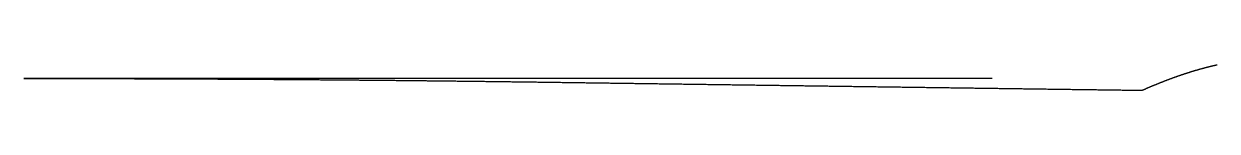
# Model space of a CAD drawing. Header units: metres. Extents: x -2550 to 174, y 39 to 97.
import ezdxf

# ---------------------------------------------------------------- set-up
doc = ezdxf.new("R2010")
doc.units = ezdxf.units.M

msp = doc.modelspace()

# ---------------------------------------------------------------- linework, layer by layer
for points in [[(6.026801371208611, 40.365047067995846), (7.846574295801102, 41.16594055300379), (9.663881080412386, 41.96225652024687), (11.478721725042464, 42.75399496972509), (13.291096229691334, 43.541155901438444), (15.101004594358997, 44.32373931538694), (16.90844681904545, 45.10174521157057), (18.713422903750704, 45.87517358998933), (20.515932848474748, 46.64402445064324), (22.315976653217582, 47.40829779353227), (24.11355431797921, 48.16799361865646), (25.908665842759635, 48.923111926015764), (27.701311227558854, 49.673652715610224), (29.491490472376867, 50.41961598743982), (31.279203577213668, 51.16100174150454), (33.06445054206927, 51.89780997780441), (34.84723136694365, 52.63004069633941), (36.62754605183684, 53.35769389710955), (38.405394596748806, 54.08076958011482), (40.18077700167959, 54.79926774535524), (41.95369326662915, 55.51318839283079), (43.724143391597494, 56.222531522541466), (45.492127376584655, 56.927297134487304), (47.25764522159059, 57.627485228668256), (49.02069692661533, 58.323095805084364), (50.78128249165886, 59.01412886373559), (52.53940191672118, 59.70058440462198), (54.295055201802306, 60.38246242774349), (56.048242346902214, 61.05976293310013), (57.798963352020905, 61.73248592069191), (59.54721821715841, 62.40063139051884), (61.29300694231469, 63.0641993425809), (63.03632952748978, 63.7231897768781), (64.77718597268365, 64.37760269341044), (66.51557627789632, 65.0274380921779), (68.25150044312778, 65.67269597318051), (69.98495846837804, 66.31337633641826), (71.71595035364709, 66.94947918189115), (73.44447609893493, 67.58100450959917), (75.17053570424156, 68.2079523195423), (76.894129169567, 68.83032261172062), (78.61525649491122, 69.44811538613405), (80.33391768027423, 70.06133064278261), (82.05011272565604, 70.66996838166632), (83.76384163105665, 71.27402860278517), (85.47510439647604, 71.87351130613915), (87.18390102191421, 72.46841649172826), (88.89023150737121, 73.05874415955253), (90.59409585284698, 73.6444943096119), (92.29549405834155, 74.22566694190644), (93.99442612385491, 74.8022620564361), (95.69089204938709, 75.37427965320092), (97.38489183493802, 75.94171973220087), (99.07642548050774, 76.50458229343593), (100.76549298609629, 77.06286733690615), (102.45209435170362, 77.61657486261151), (104.13622957732974, 78.16570487055199), (105.81789866297464, 78.71025736072761), (107.49710160863836, 79.25023233313838), (109.17383841432087, 79.7856297877843), (110.84810908002216, 80.31644972466532), (112.51991360574225, 80.8426921437815), (114.18925199148113, 81.3643570451328), (115.85612423723882, 81.88144442871928), (117.52053034301527, 82.39395429454086), (119.18247030881054, 82.90188664259759), (120.84194413462458, 83.40524147288946), (122.49895182045742, 83.90401878541645), (124.15349336630908, 84.3982185801786), (125.8055687721795, 84.88784085717586), (127.45517803806875, 85.37288561640827), (129.10232116397677, 85.85335285787582), (130.74699814990356, 86.3292425815785), (132.38920899584917, 86.80055478751632), (134.02895370181358, 87.2672894756893), (135.66623226779677, 87.72944664609739), (137.30104469379876, 88.18702629874062), (138.93339097981954, 88.640028433619), (140.5632711258591, 89.0884530507325), (142.19068513191746, 89.53230015008114), (143.81563299799464, 89.97156973166494), (145.4381147240906, 90.40626179548386), (147.05813031020534, 90.83637634153791), (148.67567975633887, 91.26191336982711), (150.2907630624912, 91.68287288035144), (151.90338022866234, 92.09925487311091), (153.51353125485227, 92.51105934810552), (155.12121614106098, 92.91828630533527), (156.72643488728846, 93.32093574480012), (158.3291874935348, 93.71900766650016), (159.92947395979988, 94.11250207043531), (161.52729428608376, 94.5014189566056), (163.12264847238643, 94.88575832501104), (164.7155365187079, 95.2655201756516), (166.30595842504817, 95.64070450852732), (167.89391419140722, 96.01131132363815), (169.4794038177851, 96.37734062098413), (171.06242730418174, 96.73879240056525), (172.64298465059719, 97.0956666623815), (174.2210758570314, 97.44796340643289)], [(-339.32504832770417, 65.97673973631754), (-361.6505888662323, 65.97673973631754), (-383.9761294047604, 65.97673973631754), (-406.3016699432885, 65.97673973631754), (-428.62721048181663, 65.97673973631754), (-450.95275102034475, 65.97673973631754), (-473.27829155887287, 65.97673973631754), (-495.603832097401, 65.97673973631754), (-517.9293726359291, 65.97673973631754), (-540.2549131744572, 65.97673973631754), (-562.5804537129853, 65.97673973631754), (-584.9059942515134, 65.97673973631754), (-607.2315347900415, 65.97673973631754), (-629.5570753285697, 65.97673973631754), (-651.8826158670977, 65.97673973631754), (-674.2081564056259, 65.97673973631754), (-696.5336969441539, 65.97673973631754), (-718.8592374826821, 65.97673973631754), (-741.1847780212101, 65.97673973631754), (-763.5103185597384, 65.97673973631754), (-785.8358590982664, 65.97673973631754), (-808.1613996367946, 65.97673973631754), (-830.4869401753226, 65.97673973631754), (-852.8124807138507, 65.97673973631754), (-875.1380212523788, 65.97673973631754), (-897.463561790907, 65.97673973631754), (-919.7891023294351, 65.97673973631754), (-942.1146428679632, 65.97673973631754), (-964.4401834064913, 65.97673973631754), (-986.7657239450194, 65.97673973631754), (-1009.0912644835475, 65.97673973631754), (-1031.4168050220756, 65.97673973631754), (-1053.7423455606038, 65.97673973631754), (-1076.067886099132, 65.97673973631754), (-1098.39342663766, 65.97673973631754), (-1120.718967176188, 65.97673973631754), (-1143.0445077147162, 65.97673973631754), (-1165.3700482532445, 65.97673973631754), (-1187.6955887917725, 65.97673973631754), (-1210.0211293303005, 65.97673973631754), (-1232.3466698688287, 65.97673973631754), (-1254.672210407357, 65.97673973631754), (-1276.997750945885, 65.97673973631754), (-1299.323291484413, 65.97673973631754), (-1321.6488320229412, 65.97673973631754), (-1343.9743725614694, 65.97673973631754), (-1366.2999130999974, 65.97673973631754), (-1388.6254536385254, 65.97673973631754), (-1410.9509941770534, 65.97673973631754), (-1433.2765347155819, 65.97673973631754), (-1455.6020752541099, 65.97673973631754), (-1477.9276157926379, 65.97673973631754), (-1500.2531563311659, 65.97673973631754), (-1522.5786968696943, 65.97673973631754), (-1544.9042374082223, 65.97673973631754), (-1567.2297779467503, 65.97673973631754), (-1589.5553184852783, 65.97673973631754), (-1611.8808590238068, 65.97673973631754), (-1634.2063995623348, 65.97673973631754), (-1656.5319401008628, 65.97673973631754), (-1678.8574806393908, 65.97673973631754), (-1701.1830211779193, 65.97673973631754), (-1723.5085617164473, 65.97673973631754), (-1745.8341022549753, 65.97673973631754), (-1768.1596427935033, 65.97673973631754), (-1790.4851833320313, 65.97673973631754), (-1812.8107238705597, 65.97673973631754), (-1835.1362644090877, 65.97673973631754), (-1857.4618049476157, 65.97673973631754), (-1879.7873454861437, 65.97673973631754), (-1902.1128860246722, 65.97673973631754), (-1924.4384265632002, 65.97673973631754), (-1946.7639671017282, 65.97673973631754), (-1969.0895076402562, 65.97673973631754), (-1991.4150481787847, 65.97673973631754), (-2013.7405887173127, 65.97673973631754), (-2036.0661292558407, 65.97673973631754), (-2058.3916697943687, 65.97673973631754), (-2080.717210332897, 65.97673973631754), (-2103.042750871425, 65.97673973631754), (-2125.368291409953, 65.97673973631754), (-2147.693831948481, 65.97673973631754), (-2170.0193724870096, 65.97673973631754), (-2192.3449130255376, 65.97673973631754), (-2214.6704535640656, 65.97673973631754), (-2236.9959941025936, 65.97673973631754), (-2259.321534641122, 65.97673973631754), (-2281.64707517965, 65.97673973631754), (-2303.972615718178, 65.97673973631754), (-2326.298156256706, 65.97673973631754), (-2348.6236967952345, 65.97673973631754), (-2370.9492373337625, 65.97673973631754), (-2393.2747778722905, 65.97673973631754), (-2415.600318410819, 65.97673973631754), (-2437.925858949347, 65.97673973631754), (-2460.251399487875, 65.97673973631754), (-2482.576940026403, 65.97673973631754), (-2504.902480564931, 65.97673973631754), (-2527.2280211034595, 65.97673973631754), (-2549.5535616419875, 65.97673973631754)], [(-2549.5535616419875, 65.97673973631754), (-2537.6706058489217, 65.975917064643), (-2525.7876502836743, 65.97344904966303), (-2513.904695174063, 65.96933569140674), (-2502.0217407479067, 65.96357698994689), (-2490.1387872330424, 65.95617294539989), (-2478.255834857251, 65.9471235579258), (-2466.3728838483685, 65.93642882768472), (-2454.4899344342143, 65.9240887548658), (-2442.6069868426057, 65.910103339731), (-2430.7240413013615, 65.89447258252767), (-2418.8410980382996, 65.87719648357597), (-2406.9581572812376, 65.8582750432106), (-2395.075219257994, 65.83770826175169), (-2383.1922841963865, 65.8154961396358), (-2371.3093523242524, 65.79163867727038), (-2359.426423869371, 65.76613587512111), (-2347.543499059579, 65.73898773368273), (-2335.6605781226945, 65.71019425345003), (-2323.7776612865355, 65.67975543500506), (-2311.8947487789183, 65.64767127891537), (-2300.0118408276617, 65.61394178579212), (-2288.128937660582, 65.57856695629016), (-2276.2460395054977, 65.54154679109342), (-2264.3631465902245, 65.5028812909004), (-2252.4802591425996, 65.46257045645325), (-2240.5973773904016, 65.42061428852321), (-2228.714501561466, 65.37701278793975), (-2216.8316318836105, 65.33176595550322), (-2204.9487685846507, 65.28487379208673), (-2193.065911892404, 65.23633629862161), (-2181.1830620346864, 65.18615347599552), (-2169.300219239314, 65.134325325198), (-2157.417383734103, 65.08085184721858), (-2145.53455574687, 65.02573304307589), (-2133.6517355054484, 64.96896891383221), (-2121.7689232376174, 64.9105594605644), (-2109.886119171211, 64.8505046844075), (-2098.0033235340443, 64.7888045865111), (-2086.1205365539327, 64.72545916805393), (-2074.237758458691, 64.66046843024378), (-2062.354989476135, 64.59383237433212), (-2050.4722298340785, 64.52555100159952), (-2038.5894797603362, 64.45562431335566), (-2026.7067394827227, 64.3840523109393), (-2014.8240092290712, 64.31083499571832), (-2002.9412892271573, 64.23597236910427), (-1991.0585797048138, 64.15946443252324), (-1979.1758808898549, 64.08131118744495), (-1967.293193010093, 64.00151263538282), (-1955.410516293342, 63.920068777835695), (-1943.5278509674145, 63.83697961640428), (-1931.6451972601233, 63.75224515264563), (-1919.762555399281, 63.66586538820411), (-1907.8799256126995, 63.57784032472409), (-1895.9973081282105, 63.4881699638936), (-1884.1147031735873, 63.39685430745885), (-1872.2321109766608, 63.303893357136985), (-1860.3495317652416, 63.20928711471788), (-1848.4669657671416, 63.11303558202053), (-1836.5844132101713, 63.015138760893024), (-1824.7018743221413, 62.91559665321256), (-1812.8193493308618, 62.81440926088544), (-1800.936838464143, 62.71157658584707), (-1789.0543419497944, 62.60709863007651), (-1777.1718600156446, 62.500975395567366), (-1765.289392889465, 62.393206884356914), (-1753.4069407990833, 62.283793098526075), (-1741.5245039723081, 62.17273404014122), (-1729.642082636948, 62.06002971135604), (-1717.7596770208108, 61.945680114324205), (-1705.8772873517044, 61.829685251257615), (-1693.9949138574361, 61.712045124339056), (-1682.1125567658132, 61.59275973586773), (-1670.2302163046422, 61.47182908808463), (-1658.347892701749, 61.34925318334717), (-1646.4655861849014, 61.22503202399821), (-1634.5832969819246, 61.099165612395154), (-1622.701025320624, 60.97165395098273), (-1610.8187714288042, 60.8424970421911), (-1598.9365355342711, 60.71169488847954), (-1587.0543178648284, 60.57924749239464), (-1575.1721186482805, 60.44515485643933), (-1563.2899381124312, 60.309416983203846), (-1551.4077764850836, 60.17203387529298), (-1539.5256339940602, 60.03300553532608), (-1527.6435108671258, 59.8923319659807), (-1515.761407332101, 59.75001316993439), (-1503.8793236167887, 59.60604914993746), (-1491.9972599489897, 59.46043990874023), (-1480.1152165565054, 59.313185449136654), (-1468.233193667137, 59.164285773964366), (-1456.3511915086842, 59.01374088606099), (-1444.4692103089476, 58.861550788307795), (-1432.5872502957268, 58.707715483615175), (-1420.7053116968395, 58.55223497496627), (-1408.8233947400468, 58.395109265329666), (-1396.9414996531661, 58.23633835768851), (-1385.0596266639955, 58.07592225512781), (-1373.1777760003322, 57.91386096070346)], [(-1373.1777760003322, 57.91386096070708), (-1359.3154129384893, 57.72382678081029), (-1345.4530498766467, 57.5337926009135), (-1331.5906868148038, 57.343758421016716), (-1317.728323752961, 57.15372424111992), (-1303.865960691118, 56.963690061223126), (-1290.0035976292754, 56.773655881326334), (-1276.1412345674325, 56.58362170142955), (-1262.2788715055897, 56.39358752153275), (-1248.4165084437468, 56.20355334163596), (-1234.5541453819042, 56.01351916173917), (-1220.6917823200613, 55.823484981842384), (-1206.8294192582184, 55.633450801945585), (-1192.9670561963758, 55.4434166220488), (-1179.104693134533, 55.253382442152), (-1165.24233007269, 55.06334826225522), (-1151.3799670108472, 54.87331408235842), (-1137.5176039490043, 54.68327990246163), (-1123.6552408871617, 54.493245722564836), (-1109.7928778253188, 54.30321154266805), (-1095.930514763476, 54.11317736277125), (-1082.0681517016333, 53.92314318287447), (-1068.2057886397904, 53.73310900297768), (-1054.3434255779475, 53.543074823080886), (-1040.4810625161049, 53.353040643184094), (-1026.618699454262, 53.1630064632873), (-1012.7563363924191, 52.97297228339051), (-998.8939733305763, 52.78293810349372), (-985.0316102687335, 52.59290392359693), (-971.1692472068908, 52.40286974370014), (-957.3068841450479, 52.212835563803345), (-943.444521083205, 52.022801383906554), (-929.5821580213623, 51.83276720400976), (-915.7197949595195, 51.64273302411297), (-901.8574318976766, 51.45269884421618), (-887.9950688358338, 51.26266466431939), (-874.132705773991, 51.0726304844226), (-860.2703427121482, 50.882596304525805), (-846.4079796503054, 50.69256212462901), (-832.5456165884626, 50.50252794473222), (-818.6832535266198, 50.31249376483543), (-804.820890464777, 50.12245958493864), (-790.9585274029341, 49.93242540504185), (-777.0961643410914, 49.742391225145056), (-763.2338012792485, 49.552357045248264), (-749.3714382174057, 49.36232286535147), (-735.5090751555629, 49.17228868545468), (-721.6467120937201, 48.98225450555789), (-707.7843490318774, 48.7922203256611), (-693.9219859700345, 48.60218614576431), (-680.0596229081917, 48.412151965867515), (-666.1972598463489, 48.222117785970724), (-652.3348967845061, 48.03208360607393), (-638.4725337226632, 47.84204942617714), (-624.6101706608205, 47.65201524628035), (-610.7478075989776, 47.46198106638356), (-596.8854445371348, 47.27194688648677), (-583.023081475292, 47.081912706589975), (-569.1607184134492, 46.89187852669318), (-555.2983553516063, 46.70184434679639), (-541.4359922897636, 46.5118101668996), (-527.5736292279207, 46.32177598700281), (-513.711266166078, 46.13174180710602), (-499.8489031042351, 45.941707627209226), (-485.98654004239233, 45.75167344731244), (-472.1241769805496, 45.56163926741565), (-458.2618139187067, 45.37160508751886), (-444.39945085686395, 45.18157090762207), (-430.5370877950211, 44.991536727725276), (-416.6747247331783, 44.801502547828484), (-402.81236167133545, 44.61146836793169), (-388.9499986094927, 44.4214341880349), (-375.0876355476498, 44.23140000813811), (-361.22527248580707, 44.04136582824132), (-347.3629094239643, 43.85133164834453), (-333.50054636212144, 43.661297468447735), (-319.63818330027857, 43.471263288550944), (-305.7758202384357, 43.28122910865415), (-291.91345717659306, 43.09119492875736), (-278.0510941147502, 42.90116074886057), (-264.1887310529073, 42.71112656896378), (-250.32636799106467, 42.521092389066986), (-236.4640049292218, 42.331058209170195), (-222.60164186737893, 42.1410240292734), (-208.73927880553606, 41.95098984937661), (-194.87691574369342, 41.76095566947982), (-181.01455268185055, 41.57092148958303), (-167.15218962000768, 41.38088730968624), (-153.2898265581648, 41.190853129789446), (-139.42746349632216, 41.000818949892654), (-125.56510043447929, 40.81078476999586), (-111.70273737263642, 40.62075059009907), (-97.84037431079355, 40.43071641020228), (-83.9780112489509, 40.24068223030549), (-70.11564818710804, 40.0506480504087), (-56.253285125265165, 39.860613870511905), (-42.39092206342252, 39.670579690615114), (-28.52855900157965, 39.48054551071832), (-14.666195939736781, 39.29051133082153), (-0.8038328778938775, 39.10047715092474)], [(-0.8038328778938775, 39.10047715092474), (-0.7957138547634683, 39.10036641233399), (-0.7875948163777495, 39.10025679792424), (-0.7794757628923781, 39.10014830769759), (-0.7713566944630112, 39.100040941656125), (-0.7632376112453197, 39.099934699801906), (-0.7551185133949353, 39.09982958213696), (-0.7469994010675292, 39.09972558866332), (-0.7388802744187597, 39.09962271938296), (-0.7307611336042857, 39.09952097429786), (-0.722641978779766, 39.09942035340997), (-0.71452281010086, 39.09932085672122), (-0.7064036277232272, 39.099222484233515), (-0.6982844318025273, 39.09912523594875), (-0.6901652224944205, 39.099029111868774), (-0.6820459999545798, 39.09893411199545), (-0.6739267643386401, 39.09884023633058), (-0.6658075158022748, 39.09874748487597), (-0.6576882545011453, 39.0986558576334), (-0.6495689805909127, 39.09856535460464), (-0.6414496942272386, 39.098475975791395), (-0.6333303955657847, 39.0983877211954), (-0.6252110847622132, 39.09830059081835), (-0.6170917619721861, 39.0982145846619), (-0.608972427351366, 39.09812970272771), (-0.6008530810554286, 39.098045945017404), (-0.5927337232400107, 39.09796331153258), (-0.5846143540607885, 39.09788180227484), (-0.5764949736734255, 39.09780141724573), (-0.5683755822335851, 39.09772215644681), (-0.5602561798969312, 39.097644019879574), (-0.5521367668191277, 39.09756700754554), (-0.5440173431558389, 39.097491119446175), (-0.5358979090627292, 39.097416355582936), (-0.527778464695463, 39.09734271595726), (-0.5196590102097183, 39.09727020057055), (-0.511539545761134, 39.09719880942421), (-0.5034200715053884, 39.0971285425196), (-0.49530058759814677, 39.09705939985806), (-0.4871810941950746, 39.09699138144094), (-0.4790615914518378, 39.09692448726951), (-0.4709420795241023, 39.09685871734508), (-0.46282255856753407, 39.096794071668896), (-0.45470302873779933, 39.09673055024221), (-0.4465834901905647, 39.096668153066226), (-0.4384639430815097, 39.09660688014215), (-0.430344387566275, 39.09654673147114), (-0.42222482380054077, 39.09648770705438), (-0.4141052519399739, 39.09642980689298), (-0.40598567214024167, 39.096373030988055), (-0.39786608455701145, 39.09631737934069), (-0.3897464893459509, 39.096262851951955), (-0.38162688666272765, 39.09620944882289), (-0.3735072766630095, 39.09615716995453), (-0.36538765950246443, 39.09610601534787), (-0.35726803533677365, 39.09605598500389), (-0.34914840432157934, 39.09600707892355), (-0.3410287666125628, 39.09595929710779), (-0.33290912236539266, 39.095912639557525), (-0.32478947173573747, 39.09586710627365), (-0.3166698148792661, 39.095822697257034), (-0.30855015195164726, 39.095779412508534), (-0.30043048310855003, 39.09573725202898), (-0.29231080850564356, 39.095696215819174), (-0.284191128298597, 39.095656303879906), (-0.2760714426430927, 39.095617516211945), (-0.267951751694774, 39.09557985281603), (-0.25983205560932354, 39.095543313692886), (-0.25171235454241087, 39.09550789884321), (-0.24359264864970573, 39.09547360826768), (-0.235472938086878, 39.09544044196696), (-0.2273532230095975, 39.09540839994168), (-0.2192335035735343, 39.095377482192454), (-0.21111377993435837, 39.09534768871989), (-0.20299405224773995, 39.09531901952453), (-0.19487432066936228, 39.095291474606945), (-0.18675458535486955, 39.095265053967665), (-0.17863484645994526, 39.09523975760718), (-0.1705151041402598, 39.09521558552599), (-0.1623953585514837, 39.09519253772456), (-0.15427560984928754, 39.095170614203305), (-0.14615585818934196, 39.09514981496268), (-0.13803610372731762, 39.09513014000307), (-0.12991634661888526, 39.09511158932485), (-0.12179658701971573, 39.09509416292837), (-0.11367682508549286, 39.09507786081397), (-0.10555706097186149, 39.095062682981975), (-0.0974372948345056, 39.095048629432654), (-0.08931752682909612, 39.09503570016629), (-0.08119775711130407, 39.09502389518313), (-0.07307798583680052, 39.095013214483394), (-0.0649582131612565, 39.0950036580673), (-0.056838439240343104, 39.094995225935016), (-0.04871866422973147, 39.0949879180867), (-0.040598888285092734, 39.09498173452252), (-0.032479111562111064, 39.09497667524256), (-0.024359334216431598, 39.094972740246945), (-0.016239556403738534, 39.09496992953573), (-0.008119778279703073, 39.09496824310899), (3.590814527494885e-15, 39.09496768096673)], [(9.144607663353642e-16, 39.09496768096673), (0.06266327444513414, 39.095099147092455), (0.12532544564334674, 39.09549354315506), (0.1879854103671451, 39.09615086221082), (0.2506420654278728, 39.097071092686996), (0.31329430769515315, 39.09825421838205), (0.37594103411629753, 39.09970021846594), (0.4385811417357291, 39.10140906748043), (0.5012135277144014, 39.10338073533961), (0.5638370893492182, 39.10561518733037), (0.6264507240924341, 39.108112384113056), (0.6890533295710863, 39.11087228172212), (0.7516438036063896, 39.113894831566924), (0.8142210442331441, 39.11717998043259), (0.8767839497191401, 39.120727670480925), (0.9393314185845422, 39.124537839251445), (1.0018623496213008, 39.12861041966249), (1.064375641912528, 39.132945340012384), (1.1268701948518822, 39.1375425239807), (1.1893449081629501, 39.142401890629614), (1.2517986819186033, 39.14752335440534), (1.3142304165603846, 39.15290682513958), (1.3766390129178536, 39.158552208051205), (1.4390233722279409, 39.16445940374783), (1.5013823961542936, 39.17062830822762), (1.5637149868066165, 39.17705881288112), (1.6260200467599866, 39.18375080449314), (1.6882964790741954, 39.190704165244746), (1.7505431873130486, 39.19791877271538), (1.8127590755636722, 39.20539449988498), (1.8749430484558112, 39.2131312151362), (1.9370940111811004, 39.22112878225677), (1.999210869512361, 39.229387060441866), (2.061292529822851, 39.23790590429659), (2.123337899105523, 39.24668516383855), (2.185345884992269, 39.25572468450048), (2.2473153957731533, 39.26502430713296), (2.3092453404156217, 39.27458386800725), (2.37113462858373, 39.28440319881811), (2.4329821706573274, 39.29448212668683), (2.4947868777512414, 39.304820474164245), (2.556547661734456, 39.31541805923385), (2.61826343524925, 39.326274695315014), (2.6799331117303695, 39.33739019126627), (2.7415556054241352, 39.348764351388674), (2.8031298314075688, 39.36039697542925), (2.8646547056074896, 39.37228785858452), (2.926129144819605, 39.3844367915041), (2.9875520667275723, 39.396843560294414), (3.048922389922066, 39.409507946522396), (3.11023903391981, 39.42242972721943), (3.1715009191826016, 39.435608674885195), (3.232706967136321, 39.449044557491696), (3.293856100189909, 39.46273713848736), (3.3549472417543558, 39.4766861768012), (3.415979316261645, 39.49089142684705), (3.476951249183692, 39.50535263852788), (3.537861967051263, 39.52006955724021), (3.598710397472875, 39.53504192387862), (3.659495469153669, 39.55026947484025), (3.7202161119142834, 39.5657519420295), (3.780871256709688, 39.581489052862715), (3.84145983564801, 39.59748053027299), (3.9019807820093213, 39.61372609271507), (3.962433030264443, 39.63022545417027), (4.022815516093685, 39.646978324151554), (4.083127176405593, 39.663984407708604), (4.143366949355665, 39.68124340543304), (4.203533774365043, 39.69875501346369), (4.263626592139192, 39.71651892349194), (4.323644344686533, 39.734534822767145), (4.383585975337096, 39.75280239410216), (4.443450428761102, 39.77132131587891), (4.503236650987558, 39.79009126205405), (4.562943589422793, 39.80911190216471), (4.622570192869016, 39.828382901334315), (4.6821154115428065, 39.84790392027849), (4.741578197093598, 39.86767461531101), (4.800957502622141, 39.88769463834986), (4.860252282698931, 39.90796363692339), (4.919461493382616, 39.92848125417646), (4.9785840922383695, 39.9492471288768), (5.037619038356255, 39.97026089542129), (5.0965652923695455, 39.99152218384248), (5.1554218164730266, 40.01303061981503), (5.214187574441254, 40.03478582466233), (5.272861531646815, 40.05678741536319), (5.331442655078542, 40.07903500455854), (5.389929913359686, 40.10152820055829), (5.44832227676609, 40.12426660734818), (5.50661871724431, 40.14724982459681), (5.564818208429718, 40.17047744766264), (5.622919725664564, 40.19394906760114), (5.680922246016034, 40.21766427117196), (5.738824748294244, 40.24162264084626), (5.7966262130702235, 40.26582375481401), (5.854325622693861, 40.29026718699142), (5.911921961311829, 40.314952507028494), (5.969414214885463, 40.33987928031654), (6.026801371208611, 40.365047067995846)]]:
    msp.add_spline(points, degree=3)

doc.saveas('drawing.dxf')
